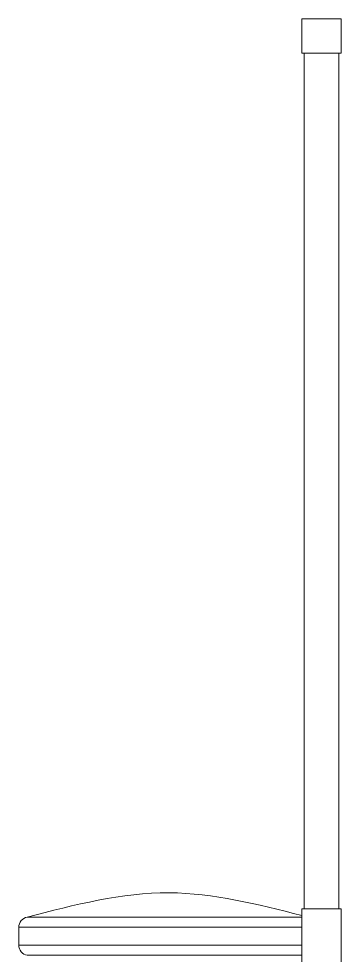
# Model space of a CAD drawing. Header units: millimetres. Extents: x 744 to 5705, y 930 to 4879.
# Drawn here: x 1336 to 1523, y 4140 to 4685 of the extents above; entities that cross this region are included whole.
import ezdxf

# ---------------------------------------------------------------- set-up
doc = ezdxf.new("R2010")
doc.units = ezdxf.units.MM
doc.header["$MEASUREMENT"] = 0

msp = doc.modelspace()

# ---------------------------------------------------------------- linework, layer by layer
at = {"color": 7, "linetype": 'Continuous', "lineweight": 15, "true_color": 0xffffff}
for p, q in [((1500.24, 4665.28), (1500.24, 4685.28)), ((1500.24, 4685.28), (1523.24, 4685.28)), ((1523.24, 4685.28), (1523.24, 4665.28)), ((1523.24, 4665.28), (1500.24, 4665.28)), ((1501.74, 4167.29), (1501.74, 4665.28)), ((1521.74, 4665.28), (1521.74, 4167.29)), ((1500.24, 4129.39), (1500.24, 4167.29)), ((1500.24, 4167.29), (1523.24, 4167.29)), ((1523.24, 4167.29), (1523.24, 4129.39)), ((1335.67, 4146.2), (1335.67, 4156.59))]:
    msp.add_line(p, q, dxfattribs=at)
at = {"color": 8, "linetype": 'Continuous', "lineweight": 15, "true_color": 0x808080}
for p, q in [((1500.24, 4162.5), (1340.65, 4162.5)), ((1500.24, 4156.59), (1335.67, 4156.59)), ((1500.24, 4146.2), (1335.67, 4146.2)), ((1500.24, 4140.29), (1340.65, 4140.29))]:
    msp.add_line(p, q, dxfattribs=at)
at = {"color": 7, "linetype": 'Continuous', "lineweight": 15, "true_color": 0xffffff}
for centre, start, end in [((1341.67, 4156.59), 99.7276, 180), ((1341.67, 4146.2), 180, 260.2724)]:
    msp.add_arc(centre, 6, start, end, dxfattribs=at)
msp.add_open_spline([(1340.65, 4162.5), (1368.16, 4169.65), (1421.35, 4183.49), (1474.55, 4169.96), (1500.24, 4163.43)], degree=3, knots=[0, 0, 0, 0, 0.51703, 1, 1, 1, 1], dxfattribs=at)

doc.saveas('drawing.dxf')
